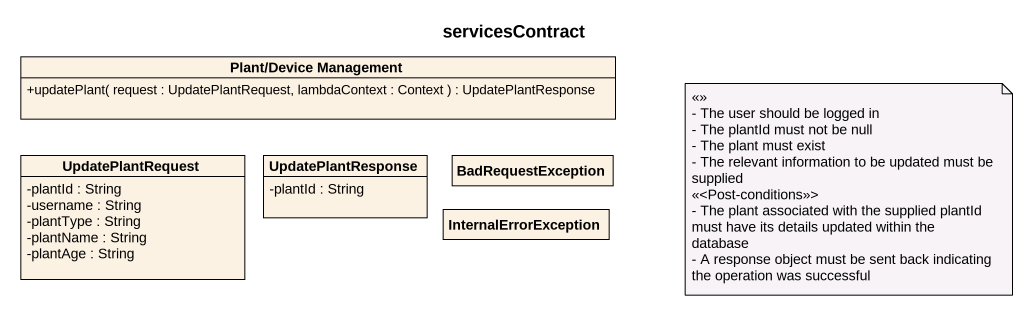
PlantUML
@startuml
title servicesContract
hide circle
hide empty members
skinparam classAttributeIconSize 0
class "Plant/Device Management" as Plant_Device_Management {
  +updatePlant( request : UpdatePlantRequest, lambdaContext : Context ) : UpdatePlantResponse
}
class UpdatePlantRequest {
  -plantId : String
  -username : String
  -plantType : String
  -plantName : String
  -plantAge : String
}
class UpdatePlantResponse {
  -plantId : String
}
class BadRequestException
class InternalErrorException
note as N1
  <<>>
  - The user should be logged in
  - The plantId must not be null
  - The plant must exist
  - The relevant information to be updated must be supplied
  <<<Post-conditions>>>
  - The plant associated with the supplied plantId must have its details updated within the database
  - A response object must be sent back indicating the operation was successful
end note
@enduml
